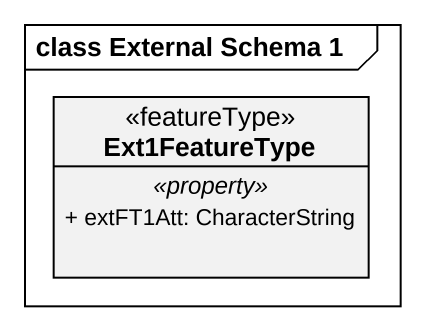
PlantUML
@startuml
mainframe class External Schema 1
hide circle
hide empty members
skinparam classAttributeIconSize 0
class Ext1FeatureType <<featureType>> {
  .. <<property>> ..
  + extFT1Att: CharacterString
}
@enduml
